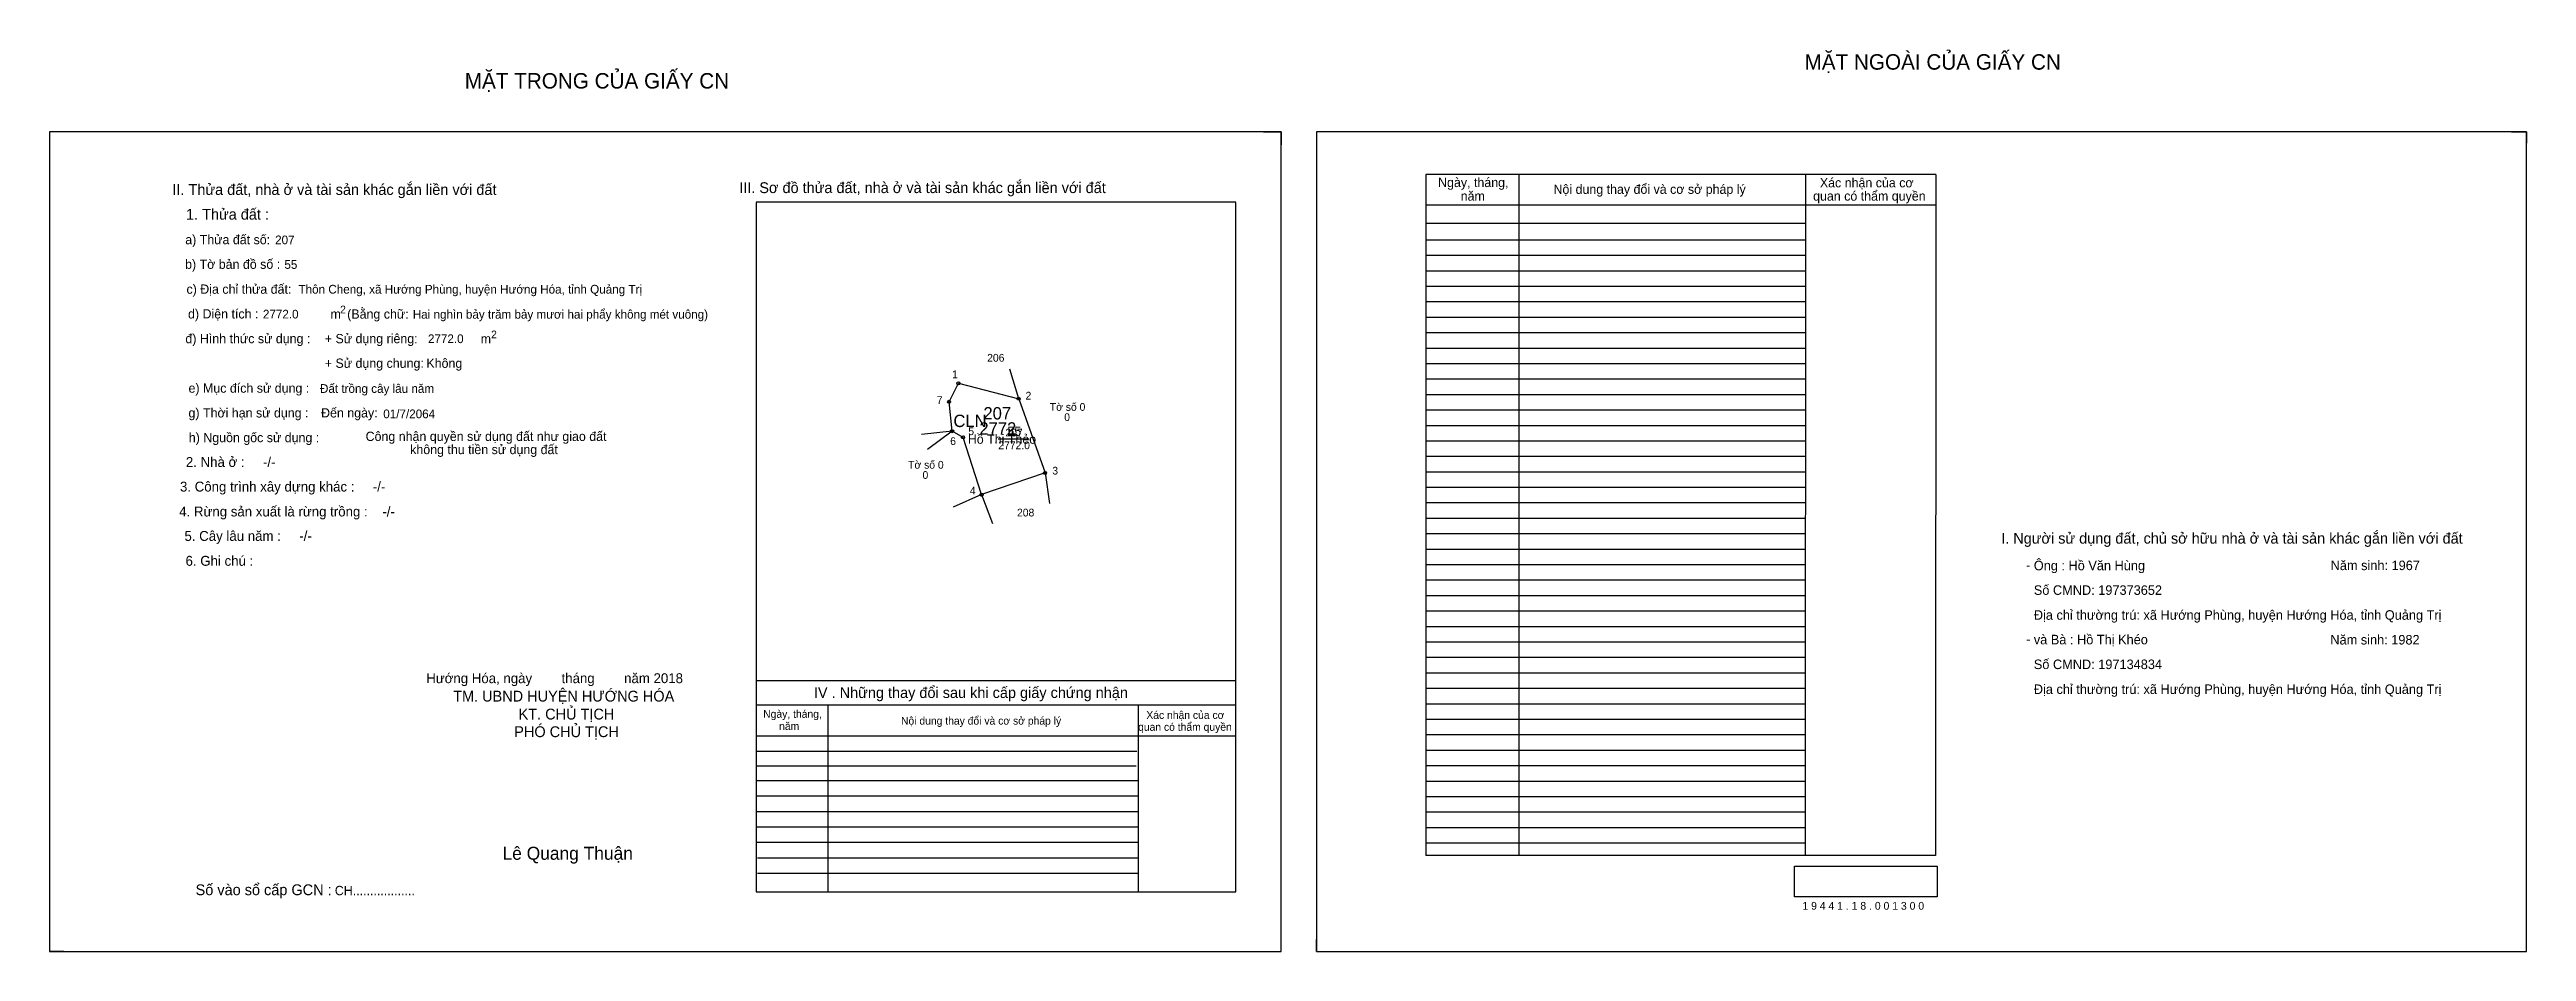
# Model space of a CAD drawing. Extents: x 530615 to 534122, y 1848394 to 1848977.
# Drawn here: x 532520 to 534122, y 1848394 to 1848977 of the extents above.
import ezdxf

# ---------------------------------------------------------------- set-up
doc = ezdxf.new("R2010")
doc.units = 0
for name, color, linetype in [('Default', 7, 'Continuous'), ('Level 10', 7, 'Continuous'), ('Level 11', 7, 'Continuous'), ('Level 13', 7, 'Continuous'), ('Level 2', 7, 'Continuous'), ('Level 27', 7, 'Continuous'), ('Level 3', 7, 'Continuous'), ('Level 36', 7, 'Continuous'), ('Level 4', 7, 'Continuous'), ('Level 5', 7, 'Continuous'), ('Level 55', 7, 'Continuous'), ('Level 6', 7, 'Continuous'), ('Level 7', 7, 'Continuous'), ('Level 8', 7, 'Continuous'), ('Level 9', 7, 'Continuous')]:
    doc.layers.add(name, color=color, linetype=linetype)

msp = doc.modelspace()

# ---------------------------------------------------------------- linework, layer by layer
at = {"layer": 'Level 10'}
for p, q in [((533305.3, 1848923.6), (533316.6, 1848923.6)), ((533316.6, 1848923.6), (533316.6, 1848915.2)), ((534112.1, 1848923.6), (534121.7, 1848923.6)), ((534121.7, 1848923.6), (534121.7, 1848916.2)), ((532520.5, 1848401.4), (532520.5, 1848393.6)), ((532529.7, 1848393.6), (532520.5, 1848393.6)), ((533339.4, 1848393.6), (533339.4, 1848401.4)), ((533339.4, 1848393.6), (533346.5, 1848393.6))]:
    msp.add_line(p, q, dxfattribs=at)
for points in [[(532520.5, 1848393.6), (533316.6, 1848393.6), (533316.6, 1848923.6), (532520.5, 1848923.6)], [(533339.4, 1848393.6), (534121.7, 1848393.6), (534121.7, 1848923.6), (533339.4, 1848923.6)], [(533147, 1848751), (533164, 1848703), (533123, 1848689), (533111, 1848726), (533104, 1848730), (533102, 1848749), (533108, 1848761)]]:
    msp.add_lwpolyline(points, close=True, dxfattribs=at)
at = {"layer": 'Level 11'}
for centre in [(533108, 1848761), (533102, 1848749), (533147, 1848751), (533147, 1848751), (533104, 1848730), (533111, 1848726), (533164, 1848703), (533123, 1848689)]:
    msp.add_circle(centre, 1, dxfattribs=at)
at = {"layer": 'Level 27'}
for p, q in [((533147, 1848751), (533141.2, 1848770.1)), ((533104, 1848730), (533084.1, 1848727.9)), ((533104, 1848730), (533088, 1848718.1)), ((533164, 1848703), (533166.8, 1848683.2)), ((533123, 1848689), (533104.7, 1848681)), ((533123, 1848689), (533130, 1848670.3))]:
    msp.add_line(p, q, dxfattribs=at)
at = {"layer": 'Level 6'}
msp.add_lwpolyline([(533648.4, 1848448.7), (533740.8, 1848448.7), (533740.8, 1848428.9), (533648.4, 1848428.9)], close=True, dxfattribs=at)
at = {"layer": 'Level 7'}
for p, q in [((533655.4, 1848853.6), (533410.2, 1848853.6)), ((533655.4, 1848843.6), (533410.2, 1848843.6)), ((533655.4, 1848833.6), (533410.2, 1848833.6)), ((533655.4, 1848823.6), (533410.2, 1848823.6)), ((533655.4, 1848813.6), (533410.2, 1848813.6)), ((533655.4, 1848803.6), (533410.2, 1848803.6)), ((533655.4, 1848793.6), (533410.2, 1848793.6)), ((533655.4, 1848783.6), (533410.2, 1848783.6)), ((533655.4, 1848773.6), (533410.2, 1848773.6)), ((533655.4, 1848763.6), (533410.2, 1848763.6)), ((533655.4, 1848753.6), (533410.2, 1848753.6)), ((533655.4, 1848743.6), (533410.2, 1848743.6)), ((533655.4, 1848733.6), (533410.2, 1848733.6)), ((533655.4, 1848723.6), (533410.2, 1848723.6)), ((533655.4, 1848713.6), (533410.2, 1848713.6)), ((533655.4, 1848703.6), (533410.2, 1848703.6)), ((533655.4, 1848693.6), (533410.2, 1848693.6)), ((533655.4, 1848683.6), (533410.2, 1848683.6)), ((533655.4, 1848673.6), (533410.2, 1848673.6)), ((533655.4, 1848663.6), (533410.2, 1848663.6)), ((533655.4, 1848653.6), (533410.2, 1848653.6)), ((533655.4, 1848643.6), (533410.2, 1848643.6)), ((533655.4, 1848633.6), (533410.2, 1848633.6)), ((533655.4, 1848623.6), (533410.2, 1848623.6)), ((533655.4, 1848613.6), (533410.2, 1848613.6)), ((533655.4, 1848603.6), (533410.2, 1848603.6)), ((533655.4, 1848593.6), (533410.2, 1848593.6)), ((533655.4, 1848583.6), (533410.2, 1848583.6)), ((533655.4, 1848573.6), (533410.2, 1848573.6)), ((533655.4, 1848563.6), (533410.2, 1848563.6)), ((533655.4, 1848553.6), (533410.2, 1848553.6)), ((533655.4, 1848543.6), (533410.2, 1848543.6)), ((533223.4, 1848522.9), (532977.3, 1848522.9)), ((533655.4, 1848533.6), (533410.2, 1848533.6)), ((533655.4, 1848523.6), (533410.2, 1848523.6)), ((533222.9, 1848513.4), (532977.3, 1848513.4)), ((533655.4, 1848513.6), (533410.2, 1848513.6)), ((533224.2, 1848504), (532977.3, 1848504)), ((533224.2, 1848494), (532977.3, 1848494)), ((533655.4, 1848503.6), (533410.2, 1848503.6)), ((533655.4, 1848493.6), (533410.2, 1848493.6)), ((533224.2, 1848484), (532977.3, 1848484)), ((533224.2, 1848474), (532977.3, 1848474)), ((533655.4, 1848483.6), (533410.2, 1848483.6)), ((533655.4, 1848473.6), (533410.2, 1848473.6)), ((533224.2, 1848464), (532977.3, 1848464)), ((533655.4, 1848463.6), (533410.2, 1848463.6)), ((533224.2, 1848454), (532978.1, 1848454)), ((533224.2, 1848444), (532978.1, 1848444))]:
    msp.add_line(p, q, dxfattribs=at)
at = {"layer": 'Level 8'}
for p, q in [((533739.8, 1848896.1), (533410.2, 1848896.1)), ((533410.2, 1848896.1), (533410.2, 1848455.6)), ((533470.2, 1848896.1), (533470.2, 1848455.6)), ((533655.6, 1848895.9), (533655.4, 1848455.6)), ((533739.8, 1848896.1), (533739.7, 1848455.6)), ((533287.3, 1848878.2), (532977.3, 1848878.2)), ((532977.3, 1848878.2), (532977.3, 1848432.2)), ((533287.3, 1848432.2), (533287.3, 1848878.2)), ((533739.8, 1848876.1), (533410.2, 1848876.1)), ((533655.4, 1848864.3), (533410.2, 1848864.3)), ((533287.3, 1848568.6), (532977.3, 1848568.6)), ((533287.3, 1848552.9), (532977.3, 1848552.9)), ((533023.5, 1848552.9), (533023.5, 1848432.2)), ((533224.2, 1848552.9), (533224.2, 1848432.2)), ((533287.3, 1848532.9), (532977.3, 1848532.9)), ((533739.7, 1848455.6), (533410.2, 1848455.6)), ((532977.3, 1848432.2), (533287.3, 1848432.2))]:
    msp.add_line(p, q, dxfattribs=at)
at = {"layer": 'Level 9'}
msp.add_line((533133.8, 1848725), (533153.8, 1848725), dxfattribs=at)

# ---------------------------------------------------------------- texts
at = {"layer": 'Default'}
for s, p in [('e) Mục đích sử dụng :', (532610.3, 1848754.9)), ('Đến ngày:', (532696, 1848738.9)), ('g) Thời hạn sử dụng :', (532610.3, 1848738.9)), ('h) Nguồn gốc sử dụng :', (532610.5, 1848722.9)), ('Công nhận quyền sử dụng đất như giao đất', (532724.8, 1848723.7)), ('không thu tiền sử dụng đất', (532753.6, 1848715.2))]:
    msp.add_text(s, height=6, dxfattribs=at).set_placement(p)
at = {"layer": 'Level 13'}
for s, p in [('207', (533138.4, 1848726.6)), ('.', (533131.2, 1848722.5)), ('2772.0', (533133.8, 1848718.4))]:
    msp.add_text(s, height=5, dxfattribs=at).set_placement(p)
at = {"layer": 'Level 2'}
msp.add_text('Hồ Thị Thẻo', height=6, dxfattribs=at).set_placement((533114.1, 1848721.9))
at = {"layer": 'Level 3'}
msp.add_text('CLN ', height=8, dxfattribs=at).set_placement((533104.8, 1848732.7))
at = {"layer": 'Level 36'}
for s, p in [('206', (533126.6, 1848775)), ('Tờ số 0', (533167.1, 1848743.2)), ('0', (533176.4, 1848736.6)), ('Tờ số 0', (533075.5, 1848705.8)), ('0', (533084.8, 1848699.2)), ('208', (533145.9, 1848674.9))]:
    msp.add_text(s, height=5, dxfattribs=at).set_placement(p)
at = {"layer": 'Level 4'}
msp.add_text('207', height=8, dxfattribs=at).set_placement((533124.2, 1848737.6))
at = {"layer": 'Level 5'}
msp.add_text('2772', height=8, dxfattribs=at).set_placement((533121.6, 1848727.8))
at = {"layer": 'Level 55'}
for s, height, p in [('1', 0.8, (533107.8, 1848761)), ('7', 0.8, (533101.7, 1848749)), ('206', 0.22, (533101.8, 1848748.8)), ('206', 0.22, (533101.8, 1848748.8)), ('206', 0.22, (533107.8, 1848760.8)), ('206', 0.22, (533107.8, 1848760.8)), ('2', 0.8, (533146.7, 1848751)), ('206', 0.22, (533146.8, 1848750.8)), ('206', 0.22, (533146.8, 1848750.8)), ('0', 0.22, (533146.9, 1848750.8)), ('6', 0.8, (533103.7, 1848730)), ('206', 0.22, (533103.8, 1848729.8)), ('206', 0.22, (533103.8, 1848729.8)), ('0', 0.22, (533103.9, 1848729.8)), ('0', 0.22, (533103.9, 1848729.8)), ('5', 0.8, (533110.7, 1848726)), ('0', 0.22, (533110.9, 1848725.8)), ('0', 0.22, (533110.9, 1848725.8)), ('3', 0.8, (533163.8, 1848703)), ('208', 0.22, (533163.8, 1848702.8)), ('0', 0.22, (533163.9, 1848702.8)), ('4', 0.8, (533122.7, 1848689)), ('208', 0.22, (533122.8, 1848688.8)), ('0', 0.22, (533122.9, 1848688.8)), ('0', 0.22, (533122.9, 1848688.8))]:
    msp.add_text(s, height=height, dxfattribs=at).set_placement(p)
at = {"layer": 'Level 6'}
for s, height, p in [('207', 5.63, (532666.3, 1848850.9)), ('55', 5.63, (532672.3, 1848835)), ('Thôn Cheng, xã Hướng Phùng, huyện Hướng Hóa, tỉnh Quảng Trị', 5.64, (532681.4, 1848819)), ('2772.0', 5.63, (532658.4, 1848802.9)), ('Hai nghìn bảy trăm bảy mươi hai phẩy không mét vuông)', 5.632, (532755.3, 1848802.8)), ('2772.0', 5.63, (532765.1, 1848787)), ('Đất trồng cây lâu năm', 5.64, (532695.3, 1848754.8)), ('01/7/2064', 5.64, (532736.2, 1848738.4)), ('Ông : Hồ Văn Hùng', 6.16, (533803.2, 1848640.1)), ('Năm sinh: 1967', 6.16, (533995.1, 1848640.2)), ('Số CMND: 197373652', 6.16, (533803.2, 1848624.2)), ('Địa chỉ thường trú: xã Hướng Phùng, huyện Hướng Hóa, tỉnh Quảng Trị', 6.16, (533803.2, 1848608.1)), ('và Bà : Hồ Thị Khéo', 6.16, (533803.2, 1848592.2)), ('Năm sinh: 1982', 6.16, (533994.9, 1848592.1)), ('Số CMND: 197134834', 6.16, (533803.2, 1848576.2)), ('Địa chỉ thường trú: xã Hướng Phùng, huyện Hướng Hóa, tỉnh Quảng Trị', 6.16, (533803.2, 1848560.1)), ('1 9 4 4 1 . 1 8 . 0 0 1 3 0 0', 5.04, (533653.6, 1848420.6))]:
    msp.add_text(s, height=height, dxfattribs=at).set_placement(p)
at = {"layer": 'Level 7'}
for s, height, p in [('MẶT NGOÀI CỦA GIẤY CN', 10, (533655, 1848963.8)), ('MẶT TRONG CỦA GIẤY CN', 10, (532788.9, 1848951.6)), ('II. Thửa đất, nhà ở và tài sản khác gắn liền với đất', 7, (532599.9, 1848882.8)), ('III. Sơ đồ thửa đất, nhà ở và tài sản khác gắn liền với đất', 7, (532966.3, 1848884)), ('Ngày, tháng,', 6, (533418.1, 1848887.9)), ('Nội dung thay đổi và cơ sở pháp lý', 6, (533492.7, 1848883.5)), ('Xác nhận của cơ', 6, (533664.9, 1848887.7)), ('1. Thửa đất :', 7, (532608.7, 1848866.8)), ('năm', 6, (533432.7, 1848879.1)), (' quan có thẩm quyền', 6, (533658.3, 1848879.1)), ('a) Thửa đất số:', 6, (532608.2, 1848850.9)), ('b) Tờ bản đồ số :', 6, (532608.1, 1848835)), ('c) Địa chỉ thửa đất:', 6, (532609, 1848818.9)), ('2', 5, (532708.3, 1848806.2)), ('(Bằng chữ:', 6, (532712.9, 1848802.8)), ('d) Diện tích :', 6, (532610, 1848802.9)), ('m', 6, (532702.1, 1848802.8)), ('2', 5, (532805.9, 1848790.1)), ('đ) Hình thức sử dụng :', 6, (532608.3, 1848786.9)), ('+ Sử dụng riêng:', 6, (532698.4, 1848786.9)), ('+ Sử dụng chung:', 6, (532698.4, 1848771)), ('m', 6, (532799.2, 1848786.8)), ('Không', 6, (532764.1, 1848771)), ('55', 6, (533139.7, 1848727)), ('2. Nhà ở :     -/-', 6.4, (532608.6, 1848706.9)), ('3. Công trình xây dựng khác :     -/-', 6.4, (532604.8, 1848691)), ('4. Rừng sản xuất là rừng trồng :    -/-', 6.4, (532604.3, 1848674.9)), ('5. Cây lâu năm :     -/-', 6.4, (532607.7, 1848659.1)), ('I. Người sử dụng đất, chủ sở hữu nhà ở và tài sản khác gắn liền với đất', 7, (533782.1, 1848657.3)), ('6. Ghi chú :', 6.4, (532608.4, 1848643)), ('-', 6.4, (533798.1, 1848640.3)), ('-', 6.4, (533798.2, 1848592.4)), ('Hướng Hóa, ngày        tháng        năm 2018', 6.4, (532764, 1848567.1)), ('TM. UBND HUYỆN HƯỚNG HÓA', 7, (532781.4, 1848555.2)), ('IV . Những thay đổi sau khi cấp giấy chứng nhận', 7, (533014.6, 1848557.5)), ('PHÓ CHỦ TỊCH', 7, (532820.9, 1848532.2)), ('KT. CHỦ TỊCH', 7, (532823.7, 1848543.6)), ('Ngày, tháng,', 5, (532981.8, 1848544.7)), ('năm', 5, (532992.1, 1848536.8)), ('Nội dung thay đổi và cơ sở pháp lý', 5, (533070.9, 1848540.3)), (' quan có thẩm quyền', 5, (533222.3, 1848536.3)), ('Xác nhận của cơ', 5, (533229.5, 1848544)), ('Lê Quang Thuận', 8.4, (532813.3, 1848452.9)), ('Số vào sổ cấp GCN :', 7, (532614.9, 1848430)), ('CH..................', 6, (532704.9, 1848430))]:
    msp.add_text(s, height=height, dxfattribs=at).set_placement(p)
at = {"layer": 'Level 9'}
for s, p in [('1', (533103.9, 1848764.3)), ('7', (533094, 1848747.6)), ('2', (533151.4, 1848750.5)), ('5', (533114.4, 1848727.5)), ('6', (533102.7, 1848721.1)), ('3', (533168.7, 1848702)), ('4', (533115.4, 1848689.1))]:
    msp.add_text(s, height=5, dxfattribs=at).set_placement(p)

doc.saveas('drawing.dxf')
